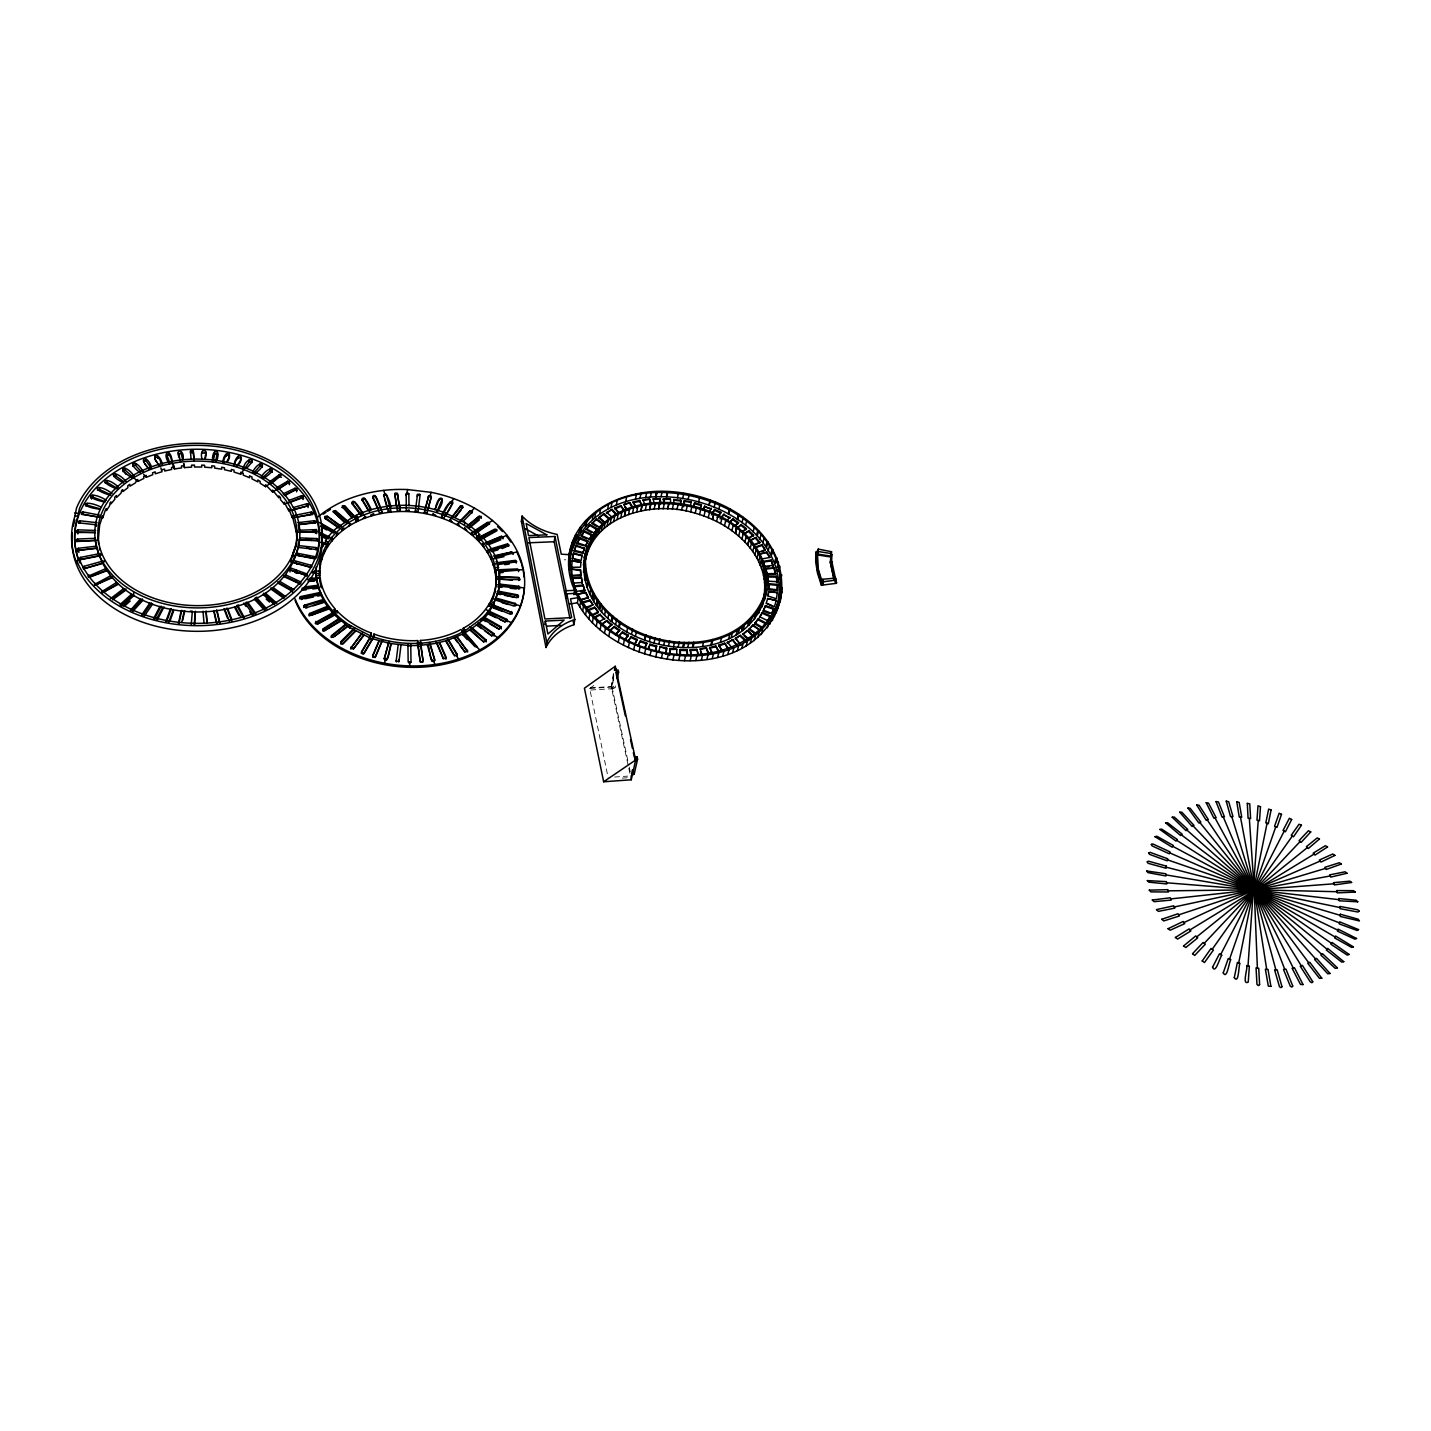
<?xml version="1.0" encoding="UTF-8"?>
<svg xmlns="http://www.w3.org/2000/svg" width="1431" height="1431" viewBox="0 0 1431 1431"><rect width="100%" height="100%" fill="white"/><g stroke="black" fill="none" stroke-linecap="round" stroke-linejoin="round"><path stroke-width="0.75" stroke-dasharray="5 3.75" d="M613.47 673.25L611.162 689.295L615.509 687.381L615.044 685.216L612.039 687.059L589.661 688.418L608.121 777.516M629.837 773.169L611.234 686.576L613.666 674.395M611.162 689.295L614.328 673.429M613.72 678.616L611.699 688.74L588.982 690.118M589.661 688.418L596.566 683.517M614.615 777.051L627.583 776.121M622.27 778.106L628.638 777.641M590.609 687.828L611.234 686.576M564.279 559.789L565.8 559.825M613.541 686.147L614.006 688.293M612.039 687.059L628.764 764.923M629.229 767.088L630.624 773.581"/><path stroke-width="1.5" d="M183.526 463.644L184.42 467.597L191.629 467.096L191.539 465.164L194.437 465.075L194.509 467.007L201.753 467.043L201.664 465.111L204.561 465.236L204.633 467.168L211.806 467.74L211.752 465.808L213.183 465.934L214.596 466.148L214.65 468.08L221.716 469.189L221.662 467.239L224.452 467.794L224.506 469.726L231.375 471.336L231.339 469.404L232.698 469.744L234.022 470.155L234.076 472.087L240.676 474.198L240.641 472.284L243.234 473.214L243.252 475.146L249.549 477.739L249.513 475.808L251.963 476.934L251.981 478.866L257.884 481.907L257.848 479.993L260.12 481.299L260.138 483.213L265.594 486.683L279.117 476.773L279.134 474.859L281.37 475.074L271.282 483.571M303.622 498.632L301.512 497.648L284.232 504.088L284.25 502.192L288.74 510.742L308.345 505.787M265.594 486.683L265.576 484.769L272.606 492.014L287.524 483.159L287.542 481.245L289.76 481.621L278.455 489.33M288.74 510.742L288.758 508.828L292.282 517.7L312.852 514.462M289.384 484.751L289.402 482.837M292.282 517.7L292.3 515.786L296.36 532.26M293.91 556.713L293.927 554.817M284.232 495.269L295.019 490.135L295.036 488.221L297.201 488.776L284.823 495.591M296.646 491.87L296.664 489.957M296.038 572.167L297.433 573.115L294.84 571.613L295.394 570.2M296.11 570.075L294.661 571.971L296.038 573.062M296.557 581.934L295.126 580.324M296.754 564.279L295.823 561.703M298.703 555.675L298.381 554.673M300.063 555.944L298.721 554.781M301.512 497.648L301.53 495.734L303.479 496.199L302.925 497.594L288.15 503.104M299.562 598.802L300.528 596.602L319.811 592.523L320.598 594.581L300.993 598.695L299.58 597.908L300.528 596.602M285.842 574.94L300.689 581.88L300.653 583.759L283.32 575.638M301.333 599.553L301.351 598.641M302.889 499.508L302.925 497.594M302.692 599.249L302.71 598.355M303.712 607.477L304.481 605.188L323.066 599.571M306.127 539.398L306.145 538.503M477.31 647.438L462.911 631.375L463.233 628.298L466.971 626.134A88.597 66.237 5.3 0 0 488.812 604.544L489.456 603.381L492.586 604.633C488.669 617.262 476.004 625.902 465.218 632.681L463 630.499L477.239 646.794L475.02 646.687L462.929 633.969L447.42 640.39L435.257 643.485L420.786 645.327L420.249 642.626L423.039 660.907L421.805 662.088L420.213 661.068L417.441 642.769L417.78 646.365L420.589 646.222L420.428 640.426L422.163 640.337A88.597 66.237 5.3 0 0 457.061 631.482L461.015 629.497L463.036 631.787L462.839 634.845L467.365 639.603M306.932 505.626C305.25 501.834 310.956 504.463 308.076 505.662L292.532 510.044M305.572 608.068L324.193 601.557M306.967 576.013L306.413 573.759L290.779 568M307.379 539.863L307.397 538.95L311.564 540.489M308.041 507.576L308.076 505.662M306.878 607.674L306.896 606.78M309.257 616.045L309.615 613.47L327.288 606.368L328.629 608.282L310.652 615.473L309.06 614.936L309.615 613.47M311.207 513.979C309.686 510.008 315.178 513.192 312.083 514.087L295.895 517.289M311.511 567.463L310.921 565.263L294.643 560.755M310.992 615.384L329.792 608.694M312.674 532.439L312.691 531.545L316.609 533.352M299.168 524.39L314.301 522.619C312.96 518.505 318.147 522.226 314.892 522.798L298.256 524.748L299.526 532.368L317.163 531.527L316.591 529.595L299.276 530.257M315.035 558.877L314.158 556.498L297.451 553.278M316.144 569.377L316.269 578.035M215.902 462.177C222.574 449.441 211.305 446.239 212.593 461.837M217.548 454.307L214.811 453.716L213.058 461.837M298.56 532.171L316.162 531.473L316.197 529.577M317.253 550.13L316.126 547.572L299.151 545.64M316.43 533.602L316.466 531.706M318.183 541.58L316.806 538.557L299.777 537.931C289.08 636.723 106.914 636.455 95.269 538.324L77.435 539.04L75.95 540.185L77.507 541.222L95.358 540.507M315.267 623.236L335.301 612.235L334.407 608.014A88.597 66.237 5.3 0 1 320.741 581.362L320.133 577.713L316.627 577.963L316.501 581.04L316.09 571.971A92.067 68.831 5.3 0 1 316.197 567.123M315.857 622.27L335.337 611.341L332.386 612.754L324.926 602.862L320.186 593.561L316.591 580.217L308.273 580.503M315.518 623.773L317.503 624.059L334.085 614.615L348.788 626.993L369.753 637.797M321.063 548.413A92.067 68.831 5.3 0 1 323.352 544.013L324.068 542.886L327.27 543.959L326.554 545.086A88.597 66.237 5.3 0 0 319.596 571.989L320.043 580.861L320.133 577.713M320.365 564.834L320.383 563.939L320.025 566.891L320.168 564.959M321.51 559.181L321.492 560.076L322.118 557.178L322.1 558.072M324.068 542.886L323.299 546.266M327.27 543.959L327.198 547.125L328.432 542.134L332.117 537.09A88.597 66.237 5.3 0 1 351.99 520.616L355.747 518.612L357.822 520.705L355.621 521.796L355.854 517.664L357.875 519.793L344.567 505.787L342.403 505.662L352.133 517.181M338.575 527.95L325.195 518.523L324.944 516.412L327.091 516.197L341.437 526.286M325.231 543.243L326.053 539.773A92.067 68.831 5.3 0 1 336.428 528.164L353.654 516.573L355.747 518.612M325.105 630.445L323.066 631.196L323.227 628.781L338.467 618.908L340.31 620.589L324.801 630.606L323.084 630.302L323.227 628.781M326.214 519.238L326.232 518.326M340.578 526.626L327.091 516.197M394.956 495.645L395.153 493.051L397.281 493.176L400.054 510.116L399.678 507.647M326.179 629.747L341.097 620.929M332.01 540.793L332.797 538.521L331.366 541.133L332.028 540.256M332.046 539.344L332.117 537.09M348.359 521.707L335.462 510.634C332.207 510.581 332.135 512.781 335.426 511.529L350.595 524.569L348.556 525.839L350.631 523.657L350.595 524.569M334.317 512.656L343.798 521.743M331.205 637.546L331.563 635.597L345.3 624.488M335.426 511.529L335.462 510.634M316.627 577.963L317.253 581.702A92.067 68.831 5.3 0 0 331.437 609.427L332.457 612.826M334.156 614.704L334.228 612.468L337.054 610.894L338.074 612.003A88.597 66.237 5.3 0 0 366.908 631.321L371.344 633.092L371.166 636.187L361.31 652.93M334.621 636.33L348.073 626.313M338.002 533.978L338.038 533.065L336.357 535.552L338.002 533.978L321.367 524.408M336.983 613.13L337.054 610.894M342.313 507.772L342.349 506.86M343.136 507.701L352.098 518.076M833.915 579.698L830.266 562.007L831.536 551.722L818.246 549.11L817.244 552.473L815.992 552.277L815.652 560.254L817.387 572.74L821.358 585.207L836.491 583.311L831.769 561.256L832.198 569.073L835.829 581.541M831.5 562.097L832.001 554.548L830.767 554.244M354.405 517.092L344.567 505.787M355.711 631.125L342.778 644.2L340.775 643.968L340.775 641.75L352.849 629.533L355.103 630.91L342.814 643.306L341.079 643.288L340.775 641.75M835.257 583.365L835.597 578.088L822.682 579.269L821.662 582.614L817.673 568.626L817.137 554.87L830.445 556.963L831.536 551.722M821.609 584.385L816.69 567.678L816.242 551.436L817.495 551.633L817.924 567.785L822.825 584.259L821.358 585.207M360.558 514.856L351.919 503.515C352.706 495.359 361.775 511.958 362.723 512.745M352.598 504.392L352.634 503.479M365.585 517.45L365.621 516.537L363.224 518.344L365.585 517.45L354.316 501.709M349.629 628.209L349.611 625.24L349.629 628.209L350.72 625.937L349.719 625.991M355.979 517.646L356.069 515.375L360.111 513.55A92.067 68.831 5.3 0 1 395.367 505.554L397.013 505.501L397.299 511.117L399.982 511.028L399.929 505.376L401.592 505.322A92.067 68.831 5.3 0 1 438.494 510.581L442.948 512.065L442.805 515.214M817.137 554.87L818.246 549.11M350.595 648.887L361.041 633.969M357.822 520.705L357.965 517.521L356.069 515.375M363.492 635.131L353.224 649.227L363.975 635.328M368.035 510.062L362.079 500.045C363.385 492.157 370.826 508.595 371.291 509.686M362.633 500.957L362.669 500.045M342.063 507.29L344.531 506.699M370.683 509.669L364.601 498.435M495.859 585.601L496.02 583.687L495.824 585.744M372.346 638.745L373.813 636.276L364.082 652.733L362.186 653.251L361.471 651.767L371.219 635.31L369.663 637.707M361.31 653.216L363.241 654.182L364.082 652.733M379.698 513.389L382.327 511.976L379.698 513.389L372.686 497.398C375.047 489.187 380.682 508.613 381.272 509.579M373.097 498.346L373.151 497.433M382.274 512.87L375.298 495.985M371.344 633.092L369.699 638.673L372.293 639.639L364.029 653.627M635.865 494.089C700.117 479.17 793.776 524.622 780.45 599.983C748.556 685.038 611.788 665.165 575.888 593.364M98.417 538.7L99.615 525.195L102.692 515.715L102.871 517.664L81.37 514.337M372.293 639.639L373.938 634.058L378.5 635.597A88.597 66.237 5.3 0 0 415.902 640.677L417.637 640.569L417.745 645.506L409.445 645.596L389.84 643.467L372.489 638.745M372.936 657.473L372.686 655.505L378.947 640.838M373.938 634.058L373.759 637.153L371.166 636.187M777.981 603.918C796.191 496.521 602.308 451.767 570.432 555.085C597.872 436.294 828.531 502.621 771.363 619.319L779.18 599.678M383.973 495.663L383.919 496.557C384.384 486.594 392.255 506.091 390.377 508.22M374.958 657.616L381.648 641.571M1258.225 820.464L1248.011 965.925M384.474 498.489L388.409 511.904L391.039 511.6L386.316 494.393M584.546 565.961C589.876 515.178 653.18 499.83 695.09 513.174C717.593 519.489 738.915 532.243 752.706 551.436C758.537 559.754 762.669 569.288 764.243 579.358C764.834 584.116 764.887 588.874 764.351 593.65C763.796 597.156 761.203 607.173 764.351 595.511C782.095 498.221 594.741 462.678 584.528 566.068M388.409 511.904L389.769 510.813L391.039 511.6M585.422 560.845C586.889 645.22 732.851 676.273 764.351 595.511M585.064 553.439C567.338 650.908 749.075 688.651 767.034 588.856C772.078 497.881 605.563 465.2 584.331 557.786L587.014 546.463M580.897 562.186L572.114 560.952L580.897 562.186L580.592 567.195L571.613 567.284M194.294 625.043L195.153 611.627M202.057 459.101C198.659 447.223 209.856 447.599 204.937 459.226L205.402 455.219M194.509 624.971L195.385 611.252M385.011 660.442L384.313 658.332L388.463 643.163L391.235 643.735C389.321 644.898 389.375 664.556 384.313 658.332M399.982 511.028L397.532 493.659M397.013 505.501L396.87 507.755L394.867 493.749M191.217 624.953L192.344 611.162L190.305 611.091M387.407 657.795L386.442 660.424M399.929 505.376L399.607 508.56L396.924 508.649M571.756 566.426L572.114 560.952M406.118 495.555L407.71 489.563M406.297 511.028L409.069 510.223L406.297 511.028L406.171 493.677M396.459 661.909C394.795 658.671 398.086 663.251 399.052 660.514M407.495 492.765C410.751 495.001 407.352 492.926 406.1 494.589M398.73 661.927L399.195 659.423M669.475 654.647L670.048 648.565L676.791 649.316L676.702 655.434M680.369 505.107L680.852 500.099L673.697 500.135L680.655 500.957M669.529 655.541L670.048 648.565M680.548 504.231L680.852 500.099M296.485 545.783L296.861 537.841L296.789 539.97M415.312 511.618L415.384 510.724L417.995 511.94L415.312 511.618L417.458 494.464C421.948 493.874 418.907 494.285 417.28 496.342M417.405 495.376L417.458 494.464M446.204 658.868L439.263 642.608M408.586 662.786C413.666 662.964 408.872 661.015 408.157 661.998L407.924 643.664M424.238 512.906L425.633 512.226L426.867 513.407L424.238 512.906L428.584 497.022L430.141 496.324L431.196 497.523L426.867 513.407M428.316 497.952C427.136 494.858 432.341 494.625 431.196 497.523M422.861 662.338L420.142 661.945L417.637 640.569M423.039 660.907L420.428 640.426M439.156 500.403L439.228 499.508M435.292 509.436C438.101 491.388 448.44 497.183 437.188 511.726M481.478 538.539L496.933 529.613L494.893 529.094L477.167 538.235L479.761 536.786L478.991 533.53A92.067 68.831 5.3 0 0 465.665 523.066L445.631 513.049L443.95 518.362L441.481 517.467L442.948 512.065M429.443 642.519L434.738 660.514C429.372 666.184 430.176 645.971 427.565 644.683L430.32 644.344L434.845 659.941L433.378 660.943L432.055 660.031M445.274 516.126L445.631 513.049M449.656 503.658L449.728 502.746M441.481 517.467C446.168 500.349 461.426 492.962 445.435 515.303M449.62 520.687L449.692 519.793L451.963 521.76L449.62 520.687L460.353 506.842L462.159 506.556L462.696 507.916L462.535 505.823L460.442 505.948L451.302 517.718M446.311 514.337L452.697 502.782M437.027 643.091L443.485 658.922L435.793 641.374M457.33 524.497L457.401 523.603L459.53 525.749L457.33 524.497L470.012 511.654L471.854 511.511L472.194 512.888L472.409 511.028L470.101 510.76L460.764 520.204M459.727 507.665L459.798 506.771M460.353 506.842L460.442 505.948M443.574 658.045L445.381 658.797L446.239 657.437L439.675 642.501M464.574 524.783L464.807 521.939M469.261 512.405L469.35 511.511M454.575 656.006L446.132 640.766L448.69 639.979L457.312 654.575L456.185 655.809L454.664 655.13M470.012 511.654L470.101 510.76M457.169 656.024L457.204 654.307M471.121 533.763L471.228 532.869L472.981 535.319L471.121 533.763L487.309 523.281L489.509 524.39M193.4 453.037L191.879 452.071L190.538 453.126L190.591 450.676L193.239 450.837L194.115 461.032L193.31 451.087M492.586 604.633L491.942 605.796A92.067 68.831 5.3 0 1 482.301 617.959L465.451 630.481L465.057 633.647L462.839 634.845M467.919 526.125L479.117 516.251L481.227 516.448L468.813 527.628M477.078 539.111L494.786 529.989L496.933 530.758L478.723 540.793L477.078 539.111L476.398 534.961A88.597 66.237 5.3 0 0 448.458 516.877L444.236 515.214M454.79 637.689L465.075 652.196L460.21 645.792M478.723 540.793L479.063 537.68L481.8 536.375L482.802 537.412A92.067 68.831 5.3 0 1 497.899 563.85L498.417 570.665L517.396 569.788L518.827 570.486L518.433 571.667M481.156 517.646C481.853 519.668 480.744 515.393 479.027 517.146M467.687 651.731L457.187 636.67M481.531 538.611L481.8 536.375M487.309 523.281L488.365 522.172L489.67 523.263L475.539 532.833M489.259 523.925L472.981 535.319M486.773 550.989L487.935 552.885L486.773 550.989L506.968 544.889L508.899 545.98M480.619 621.465L481.728 618.478L480.655 621.412M481.585 621.43L481.836 619.229M493.158 564.029L493.802 566.032L493.158 564.029L515.035 561.256L516.305 563.045M665.862 654.11L666.667 648.064L659.959 646.776L666.488 648.905M683.642 505.626L684.322 500.635L691.245 502.013L690.368 506.037M666.059 653.251L666.667 648.064M683.589 506.807L684.322 500.635M470.37 629.533L483.946 642.161L469.475 629.729M489.456 603.381L489.08 606.458L491.119 600.322A88.597 66.237 5.3 0 0 496.253 573.33L495.77 569.753L499.133 569.699L499.634 573.348A92.067 68.831 5.3 0 1 494.357 601.414L493.445 604.776L498.704 589.84L498.9 571.828L519.059 570.128L517.521 568.912L495.126 569.932L498.525 569.771M486.29 641.839L486.057 639.907L472.373 628.155M479.063 537.68L480.083 538.718A88.597 66.237 5.3 0 1 494.571 564.19L495.376 572.865L495.77 569.753M494.554 592.541L494.911 591.397M512.513 580.288L496.128 578.857M486.29 543.279L501.476 536.321L503.462 537.001L486.719 544.621M499.133 569.699L498.793 572.704L503.014 572.507M478.956 623.057L477.149 624.578L492.085 636.044L485.002 631.053M494.035 636.026L493.981 633.629L478.92 623.022M506.968 544.889L507.755 543.941L509.007 545.086L491.066 551.078L489.903 549.182L507.075 543.995M777.355 592.595L776.443 598.802L768.107 596.047L768.751 591.146L777.355 592.595L768.519 591.987L768.107 596.047M396.154 661.086L398.194 644.737M398.981 661.39L401.02 645.041M417.995 511.94L420.124 494.786M502.084 548.592L508.255 545.873M483.07 619.051L499.258 629.3L489.688 623.791M501.333 628.889L500.922 626.76L484.626 617.387M494.375 556.552L511.672 552.044L513.461 553.01L494.589 557.804M489.509 611.323L488.221 613.112L505.376 622.02L499.83 619.444M507.236 621.68L506.771 619.337L486.433 609.892M515.035 561.256L515.858 560.433L516.788 561.739L497.183 564.744L498.453 569.681M781.254 595.904C759.807 688.722 616.439 673.84 577.409 602.791L578.285 597.603L570.504 598.838L574.797 619.551L573.92 624.721A57.83 44.772 10.9 0 0 545.98 647.51L521.367 521.367L522.065 516.072A54.861 39.8 9.8 0 0 557.16 534.407L561.256 554.191L569.27 554.673C573.509 521.689 604.955 499.902 635.74 494.124M489.187 605.581L510.384 614.257L512.173 613.792L511.404 612.379L492.121 605.313M511.404 612.379L490.225 603.685L493.445 604.776M514.248 606.154L495.627 600.09L496.432 598.14L515.715 603.614L515.911 604.884L514.373 605.277M515.571 605.975L515.106 603.31M496.02 579.734L496.038 576.8L519.059 577.605L519.65 580.235M518.702 580.503L519.972 579.144L518.594 578.446M516.931 597.747L497.916 593.185M518.219 597.46L517.521 594.849L498.382 591.164M518.416 589.161L519.99 587.425L519.059 586.316L499.401 584.081L499.258 586.12L518.541 588.284M519.632 588.785L518.72 586.245M569.305 569.735L571.148 550.72M569.27 554.673L568.679 558.823A108.201 80.494 12.9 0 0 572.311 584.778L574.618 590.323L573.903 594.652M569.932 618.389L554.173 541.741L554.978 536.482L528.915 537.555L544.925 618.979L571.702 617.602L566.801 593.811L577.248 593.293C612.915 660.567 725.839 679.85 772.561 615.097M544.817 624.524L545.336 621.072L564.172 620.106L547.894 634.022L545.336 621.072M545.98 647.51L546.803 642.358L522.065 516.072M568.697 558.162L569.86 550.416M571.005 546.409L569.001 555.657M571.327 547.554L572.185 542.313M569.288 563.385L570.003 559.02L571.237 576.085L575.96 590.27L575.226 594.598M573.044 543.726L573.885 538.485M572.722 547.071L573.437 542.707M554.978 536.482L566.157 590.735L566.086 598.14L566.801 593.811M574.779 539.809L575.638 534.568M573.598 552.938L572.328 559.127L573.598 552.938L582.077 555.729L573.455 553.815M574.189 551.203L576.174 545.229L584.42 548.663L582.757 553.332L574.189 551.203L576.174 545.229M576.121 539.433L576.836 535.051M571.756 569.18L580.449 570.575L580.843 575.656L572.024 575.602L571.756 569.18L580.61 569.717L580.843 575.656M583.347 545.694L577.14 543.619L579.823 537.895L587.891 541.079L585.422 546.374L587.891 541.079M572.024 575.602L580.986 574.797M579.287 532.529L580.163 527.27M572.561 577.516L573.581 583.973L572.561 577.516L581.362 577.337L582.292 583.311L581.362 577.337M580.557 532.225L581.29 527.842M577.14 543.619L579.823 537.895M226.545 461.998C234.917 448.797 222.306 451.427 223.075 463.358M227.279 462.034C234.183 451.534 222.485 453.86 223.808 463.411M590.037 538.396L592.148 534.765L584.492 531.026L581.129 536.428L587.068 538.95M575.638 590.448L574.493 585.887L583.15 584.993L584.778 590.931L580.539 591.611M584.814 525.749L585.69 520.49M582.202 534.908L584.492 531.026M586.012 525.535L586.746 521.152M590.127 524.658L586.12 529.703L590.127 524.658L597.282 528.933L593.615 533.638L597.282 528.933M582.757 553.332L584.564 547.787M576.282 592.309L574.493 585.887M577.569 594.187L585.995 592.577L577.569 594.187L580.253 599.643L588.445 597.55L585.995 592.577M583.365 564.995L584.116 560.648C585.798 646.812 733.602 677.507 765.603 595.922M585.011 562.455L586.37 553.636M592.398 519.417L593.15 515.035M583.437 572.346L584.17 568M586.442 555.478L587.336 550.255M589.053 539.791L592.148 534.765M597.282 526.858L592.058 523.549L596.638 518.898L603.22 523.639L600.376 526.823M587.408 552.008L588.302 546.767M296.074 546.374L296.271 545.318M584.564 569.627L585.458 564.422M584.903 571.577L585.494 568M588.821 548.771L589.715 543.53M584.778 590.931L583.15 584.993M594.902 516.841L595.815 511.583M579.716 606.923L580.61 601.753M590.216 545.533L591.164 540.22M584.51 579.77L585.261 575.441M592.13 542.385L593.042 537.162M585.673 580.628L586.549 575.316M592.058 523.549L596.638 518.898M594.902 534.103L593.99 539.344L594.956 534.031M586.603 587.193L587.354 582.864M582.667 611.001L583.562 605.832M603.632 521.653L598.838 517.986L603.971 513.765L609.928 518.916M599.643 513.944L600.412 509.561M596.333 536.428L597.264 531.187M598.623 533.584L599.535 528.361M598.695 533.513L599.607 528.272M585.512 614.99L586.424 609.821M580.11 600.501L588.445 597.55M589.697 594.509L590.466 590.198M598.838 517.986L603.971 513.765M601.378 530.919L602.308 525.678M592.953 604.83L589.84 600.018L581.773 602.326L585.154 607.62L592.953 604.83L589.84 600.018M612.021 509.347L606.422 513.085L612.021 509.347L617.298 514.856M604.132 528.254L605.063 523.013M591.719 598.086L592.506 593.758M605.224 522.87L598.999 517.11M607.656 509.168L608.443 504.785M588.982 618.872L589.912 613.702M592.792 598.623L593.704 593.436M607.191 525.928L608.121 520.705M593.758 601.664L594.527 597.353M611.091 507.182L612.039 501.941M594.598 614.4L598.23 612.683L594.652 607.209L587.032 610.214L591.11 615.258L598.391 611.824L594.652 607.209M592.345 622.664L593.293 617.512M610.214 523.621L611.27 518.308M596.244 605.098L597.031 600.787M618.478 513.103L614.847 508.023L620.714 505.644L624.131 509.991M597.246 605.528L598.194 600.358M616.367 505.125L617.155 500.743M613.702 521.528L614.65 516.287M598.748 608.551L599.535 604.24M596.298 626.295L597.246 621.143M599.661 608.873L600.609 603.721M599.732 608.98L600.68 603.81M617.172 519.435L618.138 514.194M600.251 614.919L604.562 619.283L600.251 614.919L594.92 617.673M623.97 510.867L620.714 505.644M601.682 611.824L602.487 607.513M600.144 629.837L601.092 624.685M620.839 517.718L621.823 512.477M623.737 504.571L629.962 502.692L623.737 504.571L628.03 510.456M625.651 501.852L626.474 497.487M604.615 615.097L605.42 610.787M624.506 516.001L625.49 510.76M624.614 515.947L625.597 510.706M604.526 633.182L605.492 628.03M601.986 624.596L607.012 620.517L611.86 624.56L607.155 628.925M607.96 618.138L608.765 613.845M628.549 514.57L629.551 509.329M635.597 507.343L633.146 501.887L639.657 500.546L641.875 505.215M611.305 621.215L612.128 616.922M608.801 636.437L609.785 631.304M632.574 513.139L633.593 507.898M612.11 621.448L613.005 616.206M635.436 499.383L636.276 495.019M1267.061 823.29L1238.691 962.92M609.892 630.982L614.4 626.492L619.73 630.177L615.598 634.935M636.723 512.083L637.743 506.842M639.943 498.507L640.963 493.266M615.724 624.166L616.725 619.033M641.696 506.073L639.657 500.546M640.838 511.028L642 505.769L640.963 510.992M642.966 500.009L649.692 499.204L642.966 500.009L644.97 504.696M618.711 626.832L619.569 622.557M619.426 626.975L620.446 621.841M645.614 497.738L646.472 493.373M618.246 642.376L619.247 637.26M645.274 510.295L646.311 505.071M614.471 670.334L615.276 666.274L584.42 688.204L603.649 781.773L631.25 779.788L635.668 760.004L615.276 666.274M618.55 636.795L622.503 631.912L628.245 635.167L625.83 638.87M615.759 668.438L615.419 670.155L618.12 669.994L618.586 672.159L617.28 678.688M650.372 497.273L651.427 492.031M649.567 509.597L650.747 504.338L649.692 509.579M623.361 645.005L624.381 639.89M653.091 498.954L659.977 498.686L653.091 498.954L654.933 505.268M626.796 631.894L627.654 627.619M110.205 598.891L123.656 588.606M655.595 496.861L656.793 491.62L655.72 496.861M656.078 496.933L656.954 492.568M654.128 509.221L655.183 503.998M764.44 600.161L767.034 588.856M582.22 554.852L581.075 560.594L572.472 558.251M628.334 647.581L629.39 642.465M627.887 641.929L631.214 636.706L637.314 639.514L634.416 644.952M631.59 634.112L632.627 628.978M658.546 508.864L659.619 503.64M661.05 496.861L662.124 491.638M658.671 508.864L659.745 503.64M663.912 503.784L663.429 498.704L670.388 498.99L670.674 503.193M635.436 636.33L636.312 632.055M633.736 649.817L634.792 644.701M663.179 508.881L664.27 503.658M666.363 496.897L667.579 491.656M666.703 496.951L667.615 492.604M178.857 623.916L181.737 610.304M181.791 622.396L184.17 611.001M215.437 462.159L217.494 452.375M182.703 620.356L184.742 610.626M667.669 508.881L668.778 503.658M667.812 508.881L668.903 503.658M637.761 646.329L640.444 640.802L646.812 643.145L645.274 647.206M670.388 498.99L663.251 499.562M178.356 623.97L181.165 610.679M638.995 651.981L640.068 646.884M672.337 509.239L673.464 504.034M644.522 640.086L645.81 634.863M644.862 640.015L645.953 634.899M677.418 497.809L678.348 493.462M644.594 653.788L645.685 648.69M676.881 509.597L678.133 504.41M649.441 641.482L650.55 636.366M658.868 651.874L659.959 646.776M648.672 648.297L650.05 644.183L656.632 646.007L655.559 650.211M682.659 498.614L683.785 493.391M681.532 510.33L682.659 505.125M650.05 655.541L651.159 650.461M653.967 643.109L655.291 637.886M688.096 499.508L689.044 495.162M686.039 511.046L687.327 505.859M655.792 656.883L656.918 651.803M658.868 644.093L660.013 638.995M691.245 502.013L684.143 501.512M631.59 773.795L632.502 769.681M635.167 757.697L634.809 759.378L637.582 759.181L637.081 756.874L634.309 757.071L633.361 752.724M690.636 512.119L691.799 506.914M636.133 761.131L637.081 756.874M693.409 507.683L694.661 502.818L701.458 504.696L699.813 509.454M631.25 779.788L631.125 775.87L634.237 774.028L637.582 759.181M663.662 645.381L664.61 641.124M661.39 658.206L662.535 653.126M695.216 513.21L696.396 508.005M698.614 501.995L699.598 497.648M668.474 645.936L669.636 640.838M699.562 514.605L700.761 509.4M442.09 500.206L441.195 498.936L439.532 499.491M667.222 659.083L668.366 654.003M704.607 506.628L711.189 509.007L704.607 506.628L702.979 510.456M673.482 646.866L674.448 642.608M703.927 515.983L705.25 510.831M672.892 659.941L674.073 654.861M708.9 505.268L709.901 500.939M709.168 505.322L710.366 500.117M676.791 649.316L669.851 649.424M678.151 646.991L679.331 641.911M708.238 517.736L709.454 512.548M680.208 653.913L680.172 649.549L686.898 649.728L687.721 655.04M714.123 507.325L715.339 502.12M678.705 660.335L679.904 655.255M712.459 519.435L713.675 514.248L712.566 519.489M712.262 513.944L714.624 509.454L720.956 512.298L718.237 516.645M682.909 647.331L684.125 642.251L683.052 647.331M683.303 647.528L684.304 643.306M718.827 509.293L719.865 504.964M716.573 521.492L717.807 516.323M684.394 660.711L685.61 655.648M687.238 654.11L686.898 649.728M687.774 647.259L688.991 642.179M372.686 655.505L373.616 656.918L375.405 656.257M690.726 654.056L690.225 649.674L696.825 649.316L698.364 654.575M720.598 523.496L721.957 518.38M723.836 514.713L729.828 518.004L723.836 514.713L721.152 518.094M692.497 647.206L693.713 642.125L692.622 647.188M693.015 647.402L694.035 643.163M690.153 660.639L691.37 655.559M724.48 525.857L725.732 520.687M728.307 514.015L729.363 509.704M728.683 514.123L730.06 508.989M698.167 655.416L696.825 649.316M695.77 660.55L697.004 655.487M728.272 528.146L729.649 523.048L732.958 518.898L738.575 522.619L735.749 525.66M700.099 648.994L706.503 648.064L700.099 648.994L701.852 654.235M702.514 646.454L703.551 642.233M731.867 530.758L733.155 525.588M701.387 659.977L702.657 654.915M737.251 519.417L738.324 515.106M96.271 526.358L96.646 524.855L79.206 522.887L77.99 521.653L79.742 520.759L97.183 522.726M737.824 519.632L739.111 514.462M711.887 653.43L709.651 647.474L715.804 646.007L718.684 651.016M706.878 659.441L708.148 654.378M710.867 644.576L712.28 639.478M738.324 527.538L741.276 524.587L746.445 528.683L743.279 531.473M738.664 536.16L739.97 531.008M741.974 522.637L743.279 517.467M711.672 644.719L712.745 640.498M741.956 539.04L743.19 533.799M745.551 525.427L746.642 521.117M712.298 658.403L713.586 653.341M718.469 651.856L715.804 646.007M744.818 542.027L746.123 536.875M721.671 650.944L718.809 645.148L724.623 643.181L729.273 649.585M744.12 534.443L748.896 530.812L753.582 535.248L748.502 538.611M720.401 642.233L721.492 637.993M717.593 657.384L718.899 652.339M747.662 545.014L749.003 539.863M747.751 545.104L749.075 539.952M753.117 531.974L754.226 527.681M727.896 648.815L724.623 643.181M750.22 548.252L751.561 543.118M722.762 655.899L724.068 650.837M732.833 639.603L727.198 642.913L732.833 639.603L738.038 646.49L732.618 640.444M728.594 638.995L729.703 634.756M750.56 540.757L755.783 537.555L759.915 542.277L756.176 544.513M756.498 535.498L757.625 531.205M752.778 551.525L754.048 546.284M757.249 535.874L758.609 530.722M731.33 636.974L732.672 631.912M727.789 654.45L729.112 649.388M655.291 651.051L656.632 646.007M693.606 506.807L694.661 502.818M754.835 554.834L756.194 549.701M759.879 539.022L761.024 534.747M757.643 552.706L765.352 549.701L761.829 544.71L754.638 547.286M735.427 638.244L740.864 645.005L735.427 638.244L740.382 635.328L746.499 640.945M736.16 635.06L737.269 630.838M756.981 558.233L758.287 553.01M732.636 652.518L733.978 647.456M738.432 632.788L739.791 627.726M759.342 554.191L766.962 552.241L759.342 554.191L761.99 558.949L769.86 557.428L766.962 552.241M761.381 551.633L765.12 550.559L761.829 544.71M762.83 542.76L763.975 538.485M758.627 561.65L759.986 556.534M735.212 639.085L740.382 635.328M741.759 630.57L743.118 625.508M741.848 630.499L743.208 625.436M737.359 650.64L738.7 645.578M760.272 565.084L761.65 559.968M743.011 630.481L744.138 626.259M760.326 565.173L761.703 560.058M765.782 546.499L766.927 542.224M742.51 634.595L747.179 630.409L753.69 636.401L747.179 630.409M766.676 547.053L767.982 541.83M761.525 568.679L762.902 563.564M741.813 648.297L743.19 643.235M747.751 625.49L749.129 620.428M768.25 550.398L769.413 546.123M762.759 572.275L764.118 567.07M384.456 663.215L385.422 659.673M430.212 495.43L431.071 492.336L407.459 489.545A117.557 87.971 5.3 0 0 317.789 517.092M428.119 508.166L431.268 496.629M387.354 658.671L391.325 644.022M749.075 625.329L750.22 621.108M771.148 560.076L773.134 566.247L771.148 560.076L763.152 561.363L764.941 567.105L769.037 566.676M750.363 622.646L751.74 617.584M749.021 629.479L753.135 624.9L760.183 630.373L755.962 634.452L749.021 629.479L753.135 624.9M763.492 575.817L764.887 570.701M766.032 568.715L774.314 568.107L766.032 568.715L767.177 574.547L775.602 574.368L774.314 568.107M769.86 557.428L766.73 553.099M770.719 554.316L771.881 550.059M776.157 600.609L774.493 606.672L766.3 603.256L767.624 598.48L776.157 600.609L767.624 598.48M424.971 509.579L428.656 496.11M384.259 659.208L389.125 641.41M746.177 646.025L747.554 640.963M764.261 579.466L765.639 574.242M771.667 554.96L773.062 549.844M748.842 640.068L753.922 635.561M754.298 619.641L755.461 615.419M755.532 615.133L756.462 611.753M764.512 582.989L765.907 577.891M757.178 613.863L758.627 608.694M764.78 586.638L766.175 581.433M760.272 627.118L754.692 623.791L758.197 618.89L765.925 622.932L762.133 628.227L765.925 622.932M767.946 576.192L768.429 582.041L767.946 576.192L776.425 576.246L776.979 582.56L776.425 576.246M758.877 610.59L760.272 605.51M764.565 590.144L765.961 585.046M750.22 643.288L751.597 638.244M758.627 613.505L759.789 609.284M766.3 585.887L767.463 581.63M763.134 598.927L760.577 607.334M763.635 597.174L765.764 588.552M754.692 623.791L758.197 618.89M762.008 606.994L763.188 602.755M762.329 612.432L759.45 617.62L762.329 612.432L770.415 615.867L768.268 619.873M775.119 590.431L768.662 589.518L768.858 583.687L777.444 584.438L777.266 590.735L777.444 584.438M774.672 562.419L775.852 558.144M143.583 461.569L146.141 460.943L151.471 468.384M754.155 640.641L755.55 635.597M755.962 634.452L760.416 629.515M775.656 563.152L777.033 557.947M768.662 589.518L768.858 583.687M769.395 613.452L763.26 611.037L765.478 605.599L773.831 608.39L772.15 612.575M763.26 611.037L765.478 605.599M766.3 603.256L772.382 606.029M777.105 567.284L778.518 562.186M757.732 637.582L759.128 632.52M777.57 570.701L778.75 566.443M778.589 571.541L779.967 566.318M761.22 634.595L762.634 629.551M767.302 621.465L770.415 615.867M779.358 579.072L780.557 574.815M780.879 578.303L781.827 574.922M767.338 627.851L768.769 622.789M771.434 614.257L773.831 608.39M780.038 587.461L781.237 583.204M769.824 624.31L771.255 619.247M772.346 620.66L773.777 615.598M779.573 595.761L780.789 591.522M775.226 611.788L776.425 607.567M782.292 587.569L780.611 596.906L782.059 591.719M774.278 616.886L775.727 611.824M776.21 613.13L777.677 607.96M777.623 609.087L780.45 599.983M822.557 585.1L823.594 581.755L822.682 579.269M832.001 554.548L830.517 555.085M830.266 562.007L834.166 578.857M835.597 578.088L834.81 580.592L836.741 582.471M235.99 466.399C246.597 455.952 237.349 450.336 234.255 463.805M236.974 466.506C246.83 456.078 235.686 454.182 234.273 465.773M493.105 597.21L492.228 600.054L492.765 598.212M1275.754 826.85L1229.551 959.11M101.673 591.719L116.501 582.524M76.737 560.719L78.616 565.048A125.588 91.173 0.3 0 0 273.428 606.905A125.588 91.173 0.3 0 0 268.062 459.584A125.588 91.173 0.3 0 0 76.541 507.969L74.627 517.074A125.391 91.119 0.2 0 0 76.201 561.757L77.059 563.635L76.737 560.719L79.617 559.986L81.513 564.243A122.619 89.008 0.3 0 0 271.747 605.009A122.619 89.008 0.3 0 0 266.363 461.176A122.619 89.008 0.3 0 0 79.438 508.524L77.56 517.485A122.422 88.955 0.2 0 0 79.17 561.095L79.939 562.902L80.315 559.449L99.025 555.729M168.661 622.521L173.348 609.499M170.146 620.607L173.562 611.091M165.692 621.966L170.396 608.944M166.497 621.948L171.309 608.622M648.243 649.102L650.05 644.183M700.027 508.577L701.458 504.696M452.625 503.676L451.91 502.353L450.157 502.782M644.773 647.975L646.812 643.145M703.176 509.597L704.803 505.769M372.632 656.4L379.179 641.07M436.616 512.37L442.161 499.294M375.351 657.151L382.685 639.907M513.228 554.405L511.547 552.921M434.917 509.633L439.621 498.596M586.263 550.828L589.178 544.174M102.871 517.664L105.161 510.617L106.288 508.631L106.466 510.581L109.632 505.715L110.098 502.8L110.849 501.87L111.028 503.819L114.874 499.24L114.695 497.29L116.358 495.52L116.519 497.469L120.991 493.212L121.724 490.422L122.726 489.635L122.887 491.584L127.914 487.703L127.753 485.753L129.863 484.286L130.024 486.218L135.569 482.748L136.535 480.118L137.716 479.492L137.859 481.442L143.851 478.419L143.726 476.469L146.195 475.342L146.32 477.292L152.706 474.734L152.58 472.785L155.192 471.854L155.317 473.804L162.007 471.729L160.844 467.865M246.937 467.865C259.065 455.952 245.452 457.24 243.127 468.688M290.904 562.025L291.387 561.006M505.483 621.143L507.361 620.804L506.771 619.337M1284.233 831.107L1220.679 954.549M156.247 619.766L162.794 607.173M157.338 619.82L164.028 606.941M132.886 465.683L135.301 465.147L140.936 471.318M153.385 618.979L159.95 606.386M154.476 619.033L161.184 606.154M90.815 497.899L92.961 497.183L105 501.601M637.94 645.47L640.444 640.802M709.418 511.833L711.386 508.13M350.792 647.17L351.293 648.69L353.26 648.332M442.877 514.319L441.553 516.555L450.246 501.887M451.999 501.458L453.681 498.596M634.595 644.093L637.314 639.514M711.386 514.892L714.624 509.454M254.951 473.554C270.03 462.446 258.617 459.297 252.518 472.427M142.957 615.187L151.471 602.898M240.676 474.198L249.298 461.784L251.194 461.354L251.856 462.714L251.838 460.782M144.334 616.063L152.652 604.025M141.597 615.044L149.933 603.023M76.594 532.529L94.714 532.386M97.38 490.1L99.615 489.545L110.885 494.822M1212.2 949.272L1292.372 836.008M628.066 641.07L631.214 636.706M717.199 517.521L720.956 512.298M364.547 499.33L362.776 498.775L362.079 500.045M454.969 517.11L462.785 507.021M455.988 516.573L461.354 509.651M350.756 648.046L362.776 632.556M624.882 639.442L628.245 635.167M720.026 518.934L724.032 513.836M85.466 505.912L87.434 505.304L100.116 508.828M263.34 478.383C280.404 468.098 269.261 464.199 261.086 477.078M492.192 635.167L494.16 635.149L493.981 633.629M83.356 568.858L102.012 563.259M132.081 610.465L142.313 598.891M253.985 472.731L260.138 465.826L262.159 465.916L262.32 467.15L262.32 465.236M143.028 600.126L132.421 611.842M130.454 610.214L140.471 598.909M105 482.855L107.289 482.48L117.682 488.543M618.729 635.936L622.503 631.912M725.535 521.957L730.043 517.146M1204.187 943.369L1300.117 841.517M331.563 635.597L331.634 637.153L333.369 637.296L347.393 625.991M340.739 642.644L354.906 628.298M471.944 510.617L474.43 508.094M463.089 521.349L472.302 511.994M76.344 541.58L96.396 540.238M503.05 538.843L503.193 537.645L501.369 537.215M615.759 634.076L619.73 630.177M729.774 522.011L732.958 518.898M124.157 606.494L130.149 601.056M120.115 604.526L131.688 594.08M120.276 606.44L133.798 594.205L133.638 592.309M262.374 477.847L270.155 470.871L272.427 471.586M122.476 605.957L134.049 595.475M603.22 523.639L599.178 527.109L592.201 522.673M88.454 577.301L106.109 570.54M610.053 630.141L614.4 626.492M734.658 525.893L738.575 522.619M1196.745 936.894L1307.379 847.563M466.774 526.232L479.117 516.251M331.527 636.491L346.034 624.739M469.779 527.681L479.439 519.847M605.814 629.229L611.86 624.56M735.82 528.79L741.276 524.587M743.995 633.468L746.946 631.25M269.207 482.104L279.134 474.859M112.548 598.766L126.017 588.892M125.785 590.18L112.494 599.857M315.875 621.376L315.536 622.879L317.521 623.165M603.649 781.773L635.668 760.004M78.526 523.084L79.957 522.709L79.742 520.759M306.914 575.459L289.509 569.967M600.519 624.81L607.012 620.517M742.027 531.581L746.445 528.683M473.679 531.277L487.416 522.387M323.191 629.658L339.308 619.229M489.295 522.53L492.461 520.473M1189.966 929.935L1314.087 854.11M110.276 575.96L94.303 584.528M599.696 621.483L604.723 618.425M742.814 534.514L748.896 530.812M276.594 487.721L287.542 481.245M117.235 584.116L102.46 592.863L102.263 590.949M118.397 584.259L102.281 592.756M461.819 632.001L462.911 631.375M279.117 476.773L281.513 477.239M477.417 535.999L480.011 534.55M113.836 476.04L115.911 476.058L122.959 481.138M317.503 624.059L333.298 615.902M593.293 617.727L600.394 614.06M747.107 538.593L753.582 535.248M256.882 597.156L255.237 597.979L265.361 609.212M463.036 631.787L458.993 633.808A92.067 68.831 5.3 0 1 422.7 643.038L420.964 643.145M105.089 568.948L88.024 576.228L90.189 576.979L106.413 570.915M332.457 610.518L335.409 609.105M283.195 493.856L295.036 488.221M113.049 576.639L95.162 585.136L94.965 583.222M111.904 577.82L95.054 585.172M750.774 539.916L755.783 537.555M1183.92 922.566L1254.218 889.814L1320.169 861.068M357.965 517.521L361.9 515.732A88.597 66.237 5.3 0 1 395.85 508.023L397.514 507.951M287.524 483.159L289.742 483.553M304.481 605.188L303.712 606.583L305.59 607.173M614.704 508.899L620.553 506.502M489.438 544.37L500.868 539.755M485.306 542.832L501.476 536.321M309.597 614.364L328.468 606.78M503.318 536.768L507.039 535.266M100.939 561.596L84.018 566.336L83.087 567.785L85.055 568.411L101.977 563.653M759.915 542.277L752.885 545.05L750.381 542.152M586.871 611.073L594.509 608.068M288.615 500.564L301.53 495.734M586.96 607.781L590.842 606.386M754.423 548.127L761.596 545.569M295.019 490.135L297.004 490.439M718.577 645.989L724.39 644.022M1178.661 914.874L1254.218 889.814L1325.553 868.384M304.463 606.082L324.318 600.072M313.049 605.814L323.299 602.701M491.978 551.65L498.042 549.826M97.916 553.976L80.476 557.392L79.349 558.752L81.191 559.539L98.632 556.104M238.691 604.919L236.831 605.474L243.61 618.12M589.679 600.877L581.612 603.184L583.884 606.708M293.355 507.54L306.95 503.712M161.882 469.797L164.601 469.064L164.726 471.014L171.648 469.457L171.541 467.508L174.349 466.989L174.457 468.939L181.576 467.901L181.469 465.969L184.331 465.665L184.42 467.597M709.436 648.315L715.589 646.848M96.002 546.195L78.276 548.27L76.97 549.522L78.687 550.434L96.414 548.359M1174.261 906.968L1254.218 889.814L1330.168 875.987M493.677 555.836L511.672 552.044M300.51 597.496L321.099 593.15M513.389 552.76L517.539 551.883M304.821 598.802L313.353 597.013M317.61 596.101L321.868 595.207M493.427 558.913L504.016 556.659M632.985 502.764L639.478 501.422M569.645 604.025L577.409 602.791M295.072 515.249L311.243 512.065M576.425 591.432L584.939 590.073M762.92 562.204L770.915 560.916M823.594 581.755L836.312 580.02M304.392 586.978L317.557 585.315M515.16 560.38L496.539 562.723L496.11 561.399M302.013 588.177L318.88 586.048M301.78 589.465L318.111 587.408M301.905 590.341L306.27 589.805M312.817 588.964L319.363 588.141M504.749 564.655L509.132 564.1M297.702 522.655L314.337 520.723M97.129 548.019L78.49 550.202L77.292 551.74M1170.755 898.918L1254.218 889.814L1333.978 883.786M574.35 586.746L583.007 585.869M765.174 566.247L773.366 565.406M573.724 583.097L582.435 582.453M495.394 567.713L498.721 567.481M618.586 672.159L615.885 672.32L625.329 715.786M95.644 530.49L77.936 529.828L76.29 530.865L77.685 532.01L95.43 532.654M690.028 650.533L696.629 650.157M417.924 643.306L416.188 643.395A92.067 68.831 5.3 0 1 377.301 638.137L372.597 636.545M417.369 643.646L420.177 643.503M418.728 644.111L421.859 643.932M546.624 626.152L561.22 625.383M566.157 590.735L575.96 590.27M309.615 578.339L319.811 577.874L316.305 577.945M307.397 579.34L316.251 578.929M519.042 569.878L523.442 569.663M308.255 581.415L314.444 581.129M528.182 542.832L554.173 541.741M400.197 507.862L401.861 507.79A88.597 66.237 5.3 0 1 437.403 512.853L441.75 514.319M337.913 526.948L337.018 527.681M314.301 522.619L315.661 522.995M767.41 573.688L775.835 573.527M572.418 578.392L581.201 578.213M316.358 575.691L319.864 575.62M1168.179 890.833L1254.218 889.814L1336.93 891.71M767.714 577.033L776.174 577.104M315.786 549.683L317.396 548.788L316.126 547.572M408.032 645.56L410.858 645.631M679.975 650.39L686.683 650.568M499.419 576.908L518.72 577.569M313.192 571.559L319.614 570.862L319.56 573.849L311.94 572.704M499.526 578.983L518.827 579.627M299.043 539.809L316.77 540.453M299.723 540.077L317.145 540.668L318.237 539.684L316.806 538.557M768.662 581.201L777.212 581.719M1166.569 882.784L1254.218 889.814L1338.969 899.67M768.608 584.546L777.194 585.297M517.056 596.87L518.63 596.119L517.521 594.849M99.812 515.16L82.873 511.904L80.995 512.656L82.014 513.962L98.972 517.235M495.913 584.564L518.594 587.121M519.99 587.425L524.444 587.926M497.773 586.853L501.905 587.318M510.169 588.248L516.358 588.946M298.453 547.465L316.09 549.45M299.884 583.92L284.304 576.782M768.894 588.678L777.498 589.894M817.387 554.03L830.696 556.122M818.138 551.507L831.465 553.6M74.752 512.906L77.668 513.389M75.074 515.84L77.99 516.323M574.529 559.485L578.893 560.219M1165.889 874.878L1254.218 889.814L1340.114 907.576M101.476 507.307C83.731 498.525 76.97 506.467 100.349 509.293M497.04 591.808L517.396 595.725M306.091 556.194L310.098 556.981M296.754 555.031L314.122 558.376M496.485 593.811L500.582 594.598M504.66 595.385L514.892 597.353M296.789 555.371L313.89 558.627L315.249 557.822L314.158 556.498M292.711 591.522L278.151 583.204M574.332 550.345L582.9 552.473M106.288 500.188C90.189 490.243 82.05 497.451 104.874 502.084M510.509 613.398L512.298 612.915L511.529 611.502M1166.193 867.186L1254.218 889.814L1340.292 915.357M694.464 503.676L701.262 505.554M495.054 598.659L514.999 604.186M516.054 604.651L520.401 605.85M307.039 547.894L310.903 548.949M502.245 602.827L508.255 604.49M649.871 645.023L656.453 646.848M293.963 562.472L310.885 567.141M293.677 562.794L310.33 567.356L311.815 566.658L310.921 565.263M576.031 546.105L584.42 548.663M577.283 542.743L585.565 545.515M765.245 606.44L773.599 609.23M490.493 601.503L493.713 602.576M112.083 493.516C97.702 482.533 88.382 488.919 110.42 495.287M1167.446 859.816L1254.218 889.814L1339.523 922.906M640.265 641.66L646.633 643.986M321.242 541.777L328.379 544.388L325.284 543.154M320.687 542.492L328.343 545.3M492.962 607.871L502.639 611.431M290.117 569.663L306.377 575.638M763.492 610.178L771.685 613.416M579.68 538.771L587.747 541.938M325.338 540.9L328.432 542.134M369.788 635.507L348.878 624.775A92.067 68.831 5.3 0 1 335.248 613.577L334.228 612.468M581.272 535.552L589.214 538.915M762.097 613.273L770.182 616.707M1169.61 852.822L1254.218 889.814L1337.788 930.15M499.365 628.424L501.279 628.245L500.922 626.76M118.54 487.202C106.27 475.486 96.038 481.013 116.644 488.812M714.427 510.312L720.741 513.157M631.035 637.546L637.135 640.373M320.419 532.761L329.828 537.126M312.906 530.185L316.877 532.028M320.848 533.888L332.779 539.415M488.239 611.663L506.663 620.213M507.361 620.804L511.368 622.682M320.526 535.176L328.379 538.825M322.011 536.786L325.749 538.521M486.88 613.416L496.128 617.709M759.682 616.779L767.535 620.625M584.349 531.885L591.987 535.641M306.413 573.759L307.254 574.672M586.263 528.844L593.758 532.761M587.998 530.686L591.736 532.654M757.965 619.73L765.692 623.773M1172.687 846.276L1254.218 889.814L1335.123 937.001M327.055 517.11L325.123 517.11L325.195 518.523M525.427 528.79L538.557 535.981M126.089 481.549C115.661 469.082 104.678 473.733 123.978 483.016M284.054 598.462L271.049 589.125M622.324 632.77L628.084 636.026M319.542 522.44L335.265 531.473M483.463 617.655L500.796 627.619M320.83 525.696L333.62 533.048M320.902 526.662L326.697 529.989M482.032 619.39L485.86 621.591M279.957 581.487L294.071 589.769M277.596 581.988L291.978 590.395M754.924 622.95L762.365 627.386M589.983 525.535L597.121 529.81M752.903 625.741L760.183 630.373M1176.622 840.265L1254.218 889.814L1331.528 943.387M732.744 519.757L738.36 523.478M484.054 641.285L486.021 641.428L486.057 639.907M134.371 476.523C125.821 463.411 114.319 467.186 132.063 477.811M137.859 481.442L125.356 470.316L123.03 470.352L126.178 474.394M614.239 627.35L619.569 631.017M477.829 623.218L493.874 634.505M494.16 635.149L497.648 637.618M325.231 517.611L339.576 527.717M476.147 624.828L481.46 628.567M749.254 628.62L756.194 633.611M596.494 519.775L603.077 524.497M273.088 587.533L285.789 596.691M270.942 587.873L284.125 597.371M1181.362 834.828L1254.218 889.814L1327.056 949.218M741.061 525.445L746.231 529.542M606.851 621.376L611.699 625.419M143.297 472.141C136.661 458.492 124.819 461.444 140.828 473.267M264.592 610.411L254.414 599.195M469.887 626.975L485.95 640.766M333.405 511.887L346.32 522.977M742.743 633.754L749.075 639.228M603.81 514.641L608.282 518.505M744.102 635.954L747.268 638.691M1186.854 830.016L1254.218 889.814L1321.725 954.441M265.397 593.06L276.755 603.167M263.465 593.221L275.092 603.578M263.107 594.473L274.484 604.597M266.184 599.088L269.511 602.04M606.583 512.209L612.307 517.485M740.167 636.169L746.284 641.786M748.681 531.67L753.35 536.106M463.233 628.298L465.451 630.481M354.28 502.621L352.42 502.174L351.919 503.515M465.182 651.338L467.114 651.785L467.579 650.3M478.741 535.749L479.761 536.786M151.328 466.417C146.141 453.18 137.394 459.172 149.987 469.135M1193.043 825.902L1254.218 889.814L1315.626 958.985M611.86 510.205L615.813 514.337M476.97 646.991L479.796 649.96M256.882 597.961L266.81 608.944M143.637 474.305L146.32 477.292M614.847 508.023L619.891 513.64M755.55 538.396L759.682 543.136M1199.84 822.503L1254.218 889.814L1308.793 962.795M727.431 642.054L732.35 648.35M456.543 636.831L467.472 651.177M351.954 502.603L361.56 515.214M454.11 637.779L457.759 642.591M162.562 465.272C159.986 451.194 147.983 452.733 159.843 465.987M160.683 463.483C161.381 456.417 150.434 454.664 156.963 462.302M284.232 504.088L280.458 499.58L280.476 497.666L278.848 495.913L278.83 497.827L272.588 490.1L272.606 492.014M624.649 506.914L626.796 509.865M247.706 602.201L256.024 613.917M246.311 602.075L254.825 614.078M245.041 603.238L253.376 614.972M145.014 463.894L148.86 469.314M243.664 603.131L246.096 606.565M249.745 611.699L252.178 615.133M1207.192 819.838L1254.218 889.814L1301.316 965.818M375.244 496.897L373.545 496.199L372.686 497.398M629.962 502.692L632.788 507.236M718.809 645.148L721.886 650.103M629.801 503.569L632.609 508.094M447.098 638.315L457.115 655.183M456.543 655.738L458.528 659.083M362.115 499.133L369.914 512.28M445.667 640.999L453.466 654.128M172.149 461.14C170.575 446.49 161.148 453.502 169.466 463.626M174.457 468.939C172.507 467.758 171.112 450.121 166.551 455.863M633.146 501.887L636.652 507.987M1215.026 817.96L1254.218 889.814L1293.266 968M237.904 605.689L244.54 618.049M235.113 606.529L240.784 617.119M235.006 608.121L238.87 615.348M205.492 452.965L202.665 453.108L202.576 451.159M585.834 593.436L588.302 598.426M386.263 495.305L384.671 494.482L383.633 495.591M709.651 647.474L712.101 652.59M103.819 560.773L104.266 561.828M372.74 496.485L377.909 508.273M706.503 648.064L708.721 653.234M706.306 648.905L708.524 654.074M1223.237 816.868L1254.218 889.814L1284.752 969.342M182.989 459.691C185.136 449.513 174.582 447.653 179.34 458.009M182.631 459.691L181.2 453.484L178.446 454.038M173.598 465.003L174.349 466.989M227.654 608.425L231.786 619.426M226.885 608.121L231.822 621.269M166.443 453.913L170.074 463.572M224.739 609.034L229.568 621.877M223.969 608.73L227.493 618.12M101.225 554.459L100.868 553.403L101.046 555.317M649.692 499.204L651.105 503.408M649.513 500.081L650.926 504.284M700.475 651.57L701.655 655.076M397.478 494.571L394.813 494.41L396.602 506.485M1231.751 816.582L1254.218 889.814L1275.862 969.807M383.794 490.386L384.724 493.57M433.754 660.925L434.791 664.503M383.687 494.697L387.103 506.377M427.297 644.898L431.965 660.907M774.082 568.948L775.602 574.368M766.265 571.219L767.177 574.547M321.009 584.885L321.546 587.855L320.991 585.78M183.883 463.626L184.331 465.665M217.011 610.322L219.998 623.522M216.564 609.982L219.623 623.469M178.356 452.089L180.574 461.963M214.024 610.715L216.993 623.916M214.024 612.289L216.618 623.862M630.516 739.684L632.413 748.377M633.754 771.756L634.237 774.028M573.062 620.571L573.92 624.721M659.977 498.686L660.818 502.925M690.225 649.674L691.298 654.987M659.798 499.562L660.639 503.784M1240.48 817.083L1254.218 889.814L1266.703 969.377M663.429 498.704L664.091 502.925M296.628 532.493L296.378 530.364L296.843 539.737M77.936 529.828L78.133 531.777M77.685 532.01L77.9 533.942M80.476 557.392L80.691 559.324M77.435 539.04L77.65 540.972M78.276 548.27L78.884 552.366M84.018 566.336L84.232 568.268M82.873 511.904L83.07 513.836M88.865 574.976L89.062 576.908M87.237 503.354L87.434 505.304M91.351 497.112L91.548 499.061M99.437 548.001L99.615 549.933M92.782 495.233L92.961 497.183M99.437 487.595L99.615 489.545M107.128 480.53L107.289 482.48M115.75 474.09L115.911 476.058M122.905 469.654L123.048 471.604M206.136 611.413L207.048 622.879M206.028 611.037L206.976 622.753M190.448 451.176L191.074 459.136M203.005 611.18L204.007 623.022M125.213 468.366L125.356 470.316M132.922 464.503L133.083 466.452M135.408 463.394L135.551 465.343M143.601 460.138L143.744 462.088M1249.335 818.389L1254.218 889.814L1257.384 968.089M146.212 459.226L146.356 461.176M680.172 649.549L680.512 654.843M154.816 456.596L154.942 458.546M157.535 455.881L157.66 457.831M169.234 453.394L169.341 455.344M181.2 451.802L181.308 453.752M98.381 540.399L98.292 538.217L98.632 543.78M205.456 451.284L205.527 453.233M214.65 452.035L214.722 453.967M226.527 453.788L226.581 455.72M229.3 454.325L229.354 456.256M673.876 499.258L673.768 504.32M240.784 457.151L240.837 459.083M238.118 456.4L238.154 458.331M249.262 459.852L249.298 461.784M408.837 493.784L408.998 505.733M410.751 643.753L411.001 662.07M409.66 662.267L409.713 665.916M259.887 464.109L259.905 466.041M272.14 470.423L272.14 472.337M269.869 469.118L269.887 471.049M319.507 575.691A88.418 66.202 5.3 0 1 419.14 512.602A88.418 66.202 5.3 0 1 492.586 599.607M320.651 585.029A88.418 66.202 5.3 0 1 319.864 580.36M524.247 589.322A117.467 87.953 5.3 0 1 420.893 667.186A117.467 87.953 5.3 0 1 295.072 600.287M292.353 592.094A117.467 87.953 5.3 0 1 291.369 587.944M292.282 557.07A117.467 87.953 5.3 0 1 295.77 547.286M323.191 514.284A117.467 87.953 5.3 0 1 326.053 512.262M327.52 511.278A117.467 87.953 5.3 0 1 330.507 509.382M497.577 526.59A117.467 87.953 5.3 0 1 502.424 531.527M506.86 536.679A117.467 87.953 5.3 0 1 510.831 542.045M517.342 553.296A117.467 87.953 5.3 0 1 521.224 563.081M521.814 565.066A117.467 87.953 5.3 0 1 522.834 569.073M523.245 571.076A117.467 87.953 5.3 0 1 524.14 577.14M431.071 492.336A117.557 87.971 5.3 0 1 524.587 585.708A117.557 87.971 5.3 0 1 422.485 665.701A117.557 87.971 5.3 0 1 295.09 598.856M289.992 571.953A117.557 87.971 5.3 0 1 290.189 567.821M290.958 561.685A117.557 87.971 5.3 0 1 296.646 543.923M321.295 529.202A125.195 91.065 0.2 0 1 199.75 631.304A125.195 91.065 0.2 0 1 72.283 532.654M73.303 526.286A125.195 91.065 0.2 0 1 74.931 519.99M78.526 560.022A122.351 88.937 0.2 0 1 195.314 449.245A122.351 88.937 0.2 0 1 316.394 558.036M546.803 642.358A58.009 44.826 10.9 0 1 574.797 619.551M523.531 523.531A54.7 39.764 9.8 0 1 521.367 521.367M1358.574 929.595L1357.107 930.472L1339.344 923.961L1339.702 921.85L1358.574 929.595M1351.597 882.462L1334.461 884.913L1333.495 882.677L1349.844 881.156L1351.597 882.462M1168.054 928.701L1170.182 930.204L1184.725 923.639L1183.115 921.492L1168.054 928.701M1337.359 967.839L1335.23 968.358L1320.92 955.139L1322.548 953.744L1337.359 967.839M1155.032 836.724L1172.186 847.17L1173.187 845.381L1156.82 836.241L1155.032 836.724M1147.34 880.602L1148.807 882.176L1166.73 883.929L1166.39 881.639L1147.34 880.602M1319.471 839.013L1308.381 848.458L1306.396 846.669L1317.218 837.922L1319.471 839.013M1292.748 986.031L1291.907 987.05L1290.333 986.281L1283.518 969.467L1286.004 969.216L1292.748 986.031M323.907 552.563L323.871 553.457L324.801 550.631L323.907 552.563M1271.068 809.964L1268.313 823.755L1265.809 822.843L1268.653 809.087L1271.068 809.964M342.134 529.524L342.116 530.436L343.995 528.093L342.134 529.524M1340.328 914.248L1340.239 916.448L1359.396 920.92L1358.18 919.203L1340.328 914.248M1234.291 977.623C1239.049 984.886 1238.584 964.458 1240.015 963.403L1237.386 962.437L1234.291 977.623M371.309 514.623L371.273 515.536L373.795 513.926L371.309 514.623M1215.992 801.575L1222.038 816.976L1224.435 816.779L1218.443 801.932L1215.992 801.575M1183.526 946.016L1185.87 947.483L1197.765 937.86L1195.726 935.928L1183.526 946.016M1359.164 911.153L1357.965 912.03L1340.203 908.703L1340.006 906.449L1357.769 909.794L1359.164 911.153M1349.111 954.459L1347.233 955.103L1330.955 944.263L1332.1 942.51L1349.111 954.459M1172.222 817.208L1186.013 830.66L1187.694 829.372L1174.314 817.047L1172.222 817.208M1249.352 966.283L1248.243 982.113C1241.553 985.691 1248.19 967.374 1246.669 965.549L1249.352 966.283M1260.478 806.726L1259.495 820.822L1256.955 820.106L1258.01 805.778L1260.478 806.726M1341.384 864.02L1326.269 869.458L1324.838 867.329L1339.398 862.714L1341.384 864.02M1152.313 900.027L1154.03 901.673L1171.202 900.081L1170.325 897.774L1152.313 900.027M1148.61 852.912L1149.63 854.396L1167.195 860.836L1167.696 858.779L1150.13 852.357L1148.61 852.912M1312.764 981.755L1311.869 982.721L1310.331 981.899L1300.207 966.175L1302.425 965.442L1312.764 981.755M433.056 513.962L435.561 515.571L433.056 513.962M1301.441 825.222L1293.517 836.759L1291.245 835.275L1299.044 824.256L1301.441 825.222M1259.602 984.617L1258.332 985.565L1256.973 984.439L1256.042 967.839L1258.725 968.34L1259.602 984.617M464.61 527.985L466.56 530.293L464.61 527.985M1166.301 866.113L1166.086 868.259L1148.199 863.322L1147.018 861.891L1148.431 861.176L1166.301 866.113M1247.313 803.381L1248.065 818.156L1250.605 818.639L1249.764 803.846L1247.313 803.381M482.408 543.995L483.732 546.678L482.408 543.995M490.511 556.516L491.316 559.36L490.511 556.516M1202.201 960.988L1204.491 962.544L1213.381 950.077L1211.02 948.485L1202.201 960.988M1196.745 805.045L1206.118 820.16L1208.283 819.516L1199.053 805.224L1196.745 805.045M1356.57 938.486L1354.942 939.183L1337.484 931.152L1338.11 929.13L1356.57 938.486M1355.211 892.103L1337.287 892.855L1336.572 890.583L1353.565 890.672L1355.211 892.103M1161.775 919.274L1163.743 920.938L1179.359 916.001L1177.981 913.765L1161.775 919.274M1330.025 973.491L1327.771 973.795L1314.695 959.593L1316.538 958.394L1330.025 973.491M1159.843 829.408L1175.996 841.07L1177.248 839.442L1161.722 829.104L1159.843 829.408M1146.625 870.978L1147.93 872.606L1165.925 875.987L1165.871 873.769L1146.625 870.978M1327.557 846.955L1315 855.076L1313.175 853.144L1325.374 845.703L1327.557 846.955M1281.997 986.728L1280.995 987.64L1279.493 986.746L1274.574 969.807L1277.15 969.807L1281.997 986.728M1281.496 814.328L1276.989 827.422L1274.538 826.295L1279.153 813.255L1281.496 814.328M1223.237 972.883C1227.172 980.36 1229.229 960.648 1230.839 959.7L1228.263 958.52L1223.237 972.883M1226.242 801.145L1230.517 816.564L1232.985 816.6L1228.692 801.718L1226.242 801.145M1175.388 937.466L1177.588 939.094L1190.878 930.955L1189.054 928.916L1175.388 937.466M1343.763 961.668L1341.741 962.115L1326.358 950.023L1327.753 948.431L1343.763 961.668M1179.716 812.2L1192.112 826.438L1193.973 825.365L1181.863 812.218L1179.716 812.2M1346.982 873.25L1330.776 877.096L1329.56 874.896L1345.104 871.801L1346.982 873.25M1149.29 890.154L1150.846 891.889L1168.483 891.978L1167.893 889.671L1149.29 890.154M1151.329 844.397L1152.188 845.936L1169.234 853.788L1169.986 851.856L1152.939 844.004L1151.329 844.397M1303.051 984.564L1300.529 984.456L1292.086 968.25L1294.447 967.75L1303.051 984.564M1310.742 831.93L1301.19 842.34L1299.044 840.695L1308.417 830.749L1310.742 831.93M736.679 528.146L735.48 533.387L736.768 528.218M1192.56 953.708L1194.706 955.443L1205.296 944.245L1203.077 942.492L1192.56 953.708M1206.19 802.719L1213.882 818.174L1216.171 817.745L1208.533 803.113L1206.19 802.719M1353.404 946.893L1351.651 947.429L1334.676 937.949L1335.57 936.053L1353.404 946.893M1357.751 901.798L1339.201 900.797L1338.754 898.543L1356.212 900.242L1357.751 901.798M1156.534 909.597L1158.341 911.386L1174.833 908.113L1173.706 905.823L1156.534 909.597M1321.797 978.249L1319.436 978.321L1307.773 963.278L1309.812 962.312L1321.797 978.249M1165.621 822.807L1180.629 835.543L1182.095 834.094L1167.571 822.682L1165.621 822.807M1334.89 855.416L1320.992 862.088L1319.346 860.049L1332.798 853.985L1334.89 855.416M1270.889 986.37L1268.331 986.12L1265.38 969.252L1268.027 969.503L1270.889 986.37M1291.656 819.516L1285.414 831.769L1283.035 830.445L1289.367 818.264L1291.656 819.516M1212.54 967.231C1215.652 974.869 1220.124 956.015 1221.931 955.246L1219.445 953.833L1212.54 967.231M1236.76 801.682L1239.228 816.958L1241.732 817.226L1239.174 802.451L1236.76 801.682M1187.963 808.05L1198.838 822.932L1200.859 822.056L1190.145 808.265L1187.963 808.05M546.821 534.836L528.522 535.588L526.143 523.513L546.821 534.836M299.741 530.06L299.151 524.944A102.531 74.412 0.3 0 0 137.859 472.731A102.531 74.412 0.3 0 0 152.616 600.34A102.531 74.412 0.3 0 0 299.741 530.06M296.825 530.096L296.271 525.141A99.544 72.248 0.3 0 0 139.701 474.341A99.544 72.248 0.3 0 0 153.904 598.265A99.544 72.248 0.3 0 0 296.825 530.096"/></g></svg>
